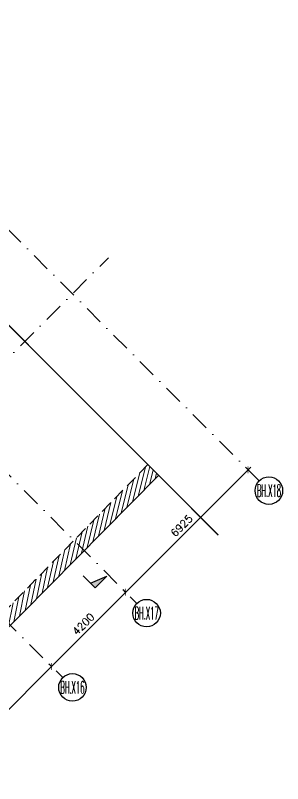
# Model space of a CAD drawing. Extents: x 660761725 to 1323371458, y 2734871439 to 5470067957.
# Drawn here: x 662095955 to 662106658, y 2735058757 to 2735089473 of the extents above; entities that cross this region are included whole.
import ezdxf
from ezdxf.enums import TextEntityAlignment as Align

# ---------------------------------------------------------------- set-up
doc = ezdxf.new("R2010")
doc.units = 0
for name, pattern in [('AXES', [1.95, 1.2, -0.25, 0.25, -0.25]), ('CENTER2', [28.575, 19.05, -3.175, 3.175, -3.175]), ('Hidden', [714.375, 476.25, -238.125]), ('sbp_axis_short', [10, 5, -2.5, 0, -2.5])]:
    doc.linetypes.add(name, pattern=pattern)
doc.layers.add('A-DETL', color=5, linetype='Continuous', lineweight=9, true_color=0x0000ff)
for name, color, linetype, lineweight in [('A-FLOR-PATT', 7, 'Continuous', 15), ('A-ROOF', 7, 'Continuous', 15), ('S-GRID', 7, 'Continuous', 9), ('S-GRID-IDEN', 7, 'Continuous', 13), ('S-MATCH LNE', 5, 'CENTER2', 40)]:
    doc.layers.add(name, color=color, linetype=linetype, lineweight=lineweight)
for name, color, linetype in [('S-AXIS', 20, 'AXES'), ('S-DIMO', 100, 'Continuous'), ('S-SCEL-INDT', 222, 'Continuous')]:
    doc.layers.add(name, color=color, linetype=linetype)
doc.styles.add('ROMANS', font='romans.shx')
doc.styles.add('ROMANT', font='romant')
doc.dimstyles.new('S-DIMO-100', dxfattribs={"dimscale": 100, "dimtxt": 3, "dimasz": 2, "dimexe": 1.5, "dimexo": 1.5, "dimgap": 1.5, "dimtad": 1, "dimdec": 0, "dimzin": 12, "dimdsep": 46, "dimtxsty": 'ROMANS', "dimblk": 'ARCHTICK', "dimcen": 0.09, "dimdle": 1.5, "dimclrd": 8, "dimclre": 8, "dimclrt": 4, "dimadec": 0, "dimazin": 3, "dimtfac": 1, "dimtdec": 0, "dimtix": 1, "dimtmove": 1, "dimatfit": 3, "dimfxl": 1, "dimtolj": 1, "dimtzin": 0, "dimarcsym": 0})

# ---------------------------------------------------------------- blocks, each defined once
blk = doc.blocks.new('_ARCHTICK')
at = {"color": 0, "linetype": 'ByBlock', "const_width": 0.15}
blk.add_lwpolyline([(-0.5, -0.5), (0.5, 0.5)], dxfattribs=at)
blk = doc.blocks.new('*D121')
at = {"layer": 'S-DIMO', "color": 8, "lineweight": -2, "transparency": 16777216}
for p, q in [((662698866, 2734567715), (662693757, 2734562607)), ((662698754, 2734567615), (662698654, 2734567715)), ((662693857, 2734562719), (662693757, 2734562819))]:
    blk.add_line(p, q, dxfattribs=at)
at = {"layer": 'S-DIMO', "color": 8, "lineweight": -2, "transparency": 16777216, "xscale": 200, "yscale": 200, "zscale": 200}
for p, rotation in [((662698760, 2734567609), 44.99999034024764), ((662693863, 2734562713), 224.9999903402476)]:
    blk.add_blockref('_ARCHTICK', p, dxfattribs=dict(at, rotation=rotation))
at = {"layer": 'S-DIMO', "color": 4, "transparency": 16777216, "insert": (662696100, 2734565373), "char_height": 300, "width": 199.54, "attachment_point": 5, "rotation": 45, "style": 'ROMANS'}
blk.add_mtext('\\A1;6925', dxfattribs=at)
blk = doc.blocks.new('*D122')
at = {"layer": 'S-DIMO', "color": 8, "lineweight": -2, "transparency": 16777216}
for p, q in [((662693969, 2734562819), (662690788, 2734559637)), ((662693857, 2734562719), (662693757, 2734562819)), ((662690888, 2734559749), (662690788, 2734559849))]:
    blk.add_line(p, q, dxfattribs=at)
at = {"layer": 'S-DIMO', "color": 8, "lineweight": -2, "transparency": 16777216, "xscale": 200, "yscale": 200, "zscale": 200}
for p, rotation in [((662693863, 2734562713), 44.99999034024764), ((662690894, 2734559743), 224.9999903402476)]:
    blk.add_blockref('_ARCHTICK', p, dxfattribs=dict(at, rotation=rotation))
at = {"layer": 'S-DIMO', "color": 4, "transparency": 16777216, "insert": (662692166, 2734561440), "char_height": 300, "width": 199.54, "attachment_point": 5, "rotation": 45, "style": 'ROMANS'}
blk.add_mtext('\\A1;4200', dxfattribs=at)
blk = doc.blocks.new('*D123')
at = {"layer": 'S-DIMO', "color": 8, "lineweight": -2, "transparency": 16777216}
for p, q in [((662691000, 2734559849), (662686881, 2734555730)), ((662690888, 2734559749), (662690788, 2734559849)), ((662686981, 2734555842), (662686881, 2734555942))]:
    blk.add_line(p, q, dxfattribs=at)
at = {"layer": 'S-DIMO', "color": 8, "lineweight": -2, "transparency": 16777216, "xscale": 200, "yscale": 200, "zscale": 200}
for p, rotation in [((662690894, 2734559743), 44.99999034024764), ((662686987, 2734555836), 224.9999903402476)]:
    blk.add_blockref('_ARCHTICK', p, dxfattribs=dict(at, rotation=rotation))
at = {"layer": 'S-DIMO', "color": 4, "transparency": 16777216, "insert": (662688728, 2734558002), "char_height": 300, "width": 199.54, "attachment_point": 5, "rotation": 45, "style": 'ROMANS'}
blk.add_mtext('\\A1;5525', dxfattribs=at)
blk = doc.blocks.new('*U1142')
at = {"layer": 'S-AXIS', "color": 3, "linetype": 'Continuous'}
blk.add_circle((0, 5.5), 5.5, dxfattribs=at)
at = {"layer": 'S-AXIS', "color": 3, "linetype": 'Continuous', "ltscale": 0.5, "style": 'ROMANT', "width": 0.4, "flags": 8}
blk.add_attdef('A', text='', height=5, dxfattribs=at).set_placement((0, 5.5), align=Align.MIDDLE_CENTER)
blk = doc.blocks.new('*U1141')
at = {"layer": 'S-SCEL-INDT'}
blk.add_line((0, -9.02), (0, 0), dxfattribs=at)
blk.add_lwpolyline([(0, -9.02), (0, -5.52), (8.75, -9.02), (0, -9.02)], dxfattribs=at)
blk.add_solid([(8.75, -9.02), (0, -9.02), (4.37, -7.27), (0, -5.52)], dxfattribs=at)
blk = doc.blocks.new('I am… Limitless.')
at = {"layer": 'S-SCEL-INDT', "xscale": 75.00000000000088, "yscale": 75.00000000000088, "zscale": 75.00000000000088, "rotation": 45.05050549450826}
blk.add_blockref('*U1141', (662404945, 2734563364), dxfattribs=at)
blk = doc.blocks.new('I am… Atomic.')
at = {"layer": 'A-FLOR-PATT', "transparency": 33554600}
h = blk.add_hatch(dxfattribs=at)
h.set_pattern_fill('ANSI31', color=8, scale=50, angle=30, style=0)
h.paths.add_polyline_path([(662379130, 2734572855), (662378841, 2734572644), (662379626, 2734571936), (662379915, 2734572146)])
h.paths.add_polyline_path([(662407967, 2734567386), (662407536, 2734567817), (662398987, 2734559064), (662393889, 2734562561), (662393686, 2734562337), (662399210, 2734558548)])
at = {"layer": 'A-DETL', "color": 8, "linetype": 'Hidden', "lineweight": 9, "flags": 128}
blk.add_lwpolyline([(662407536, 2734567817), (662398987, 2734559064)], dxfattribs=at)
at = {"layer": 'A-ROOF', "color": 8, "lineweight": 13}
blk.add_lwpolyline([(662399210, 2734558548), (662407967, 2734567386)], dxfattribs=at)
at = {"layer": 'S-MATCH LNE', "ltscale": 50, "const_width": 50}
blk.add_lwpolyline([(662392635, 2734582718), (662410358, 2734564996)], dxfattribs=at)
blk = doc.blocks.new('I am… All Range.')
at = {"layer": 'S-GRID', "color": 8, "linetype": 'sbp_axis_short', "lineweight": 13, "ltscale": 150}
for p, q in [((662699205.5, 2734567164), (662676662.1, 2734589707.4)), ((662671765.3, 2734584810.7), (662694307.7, 2734562268.3)), ((662668795.5, 2734581840.9), (662691337.9, 2734559298.5)), ((662627061.2, 2734509978.3), (662693164.7, 2734576081.8))]:
    blk.add_line(p, q, dxfattribs=at)
at = {"layer": 'S-GRID-IDEN', "color": 9}
ref = blk.add_blockref('*U1142', (662699594.4, 2734566225.1), dxfattribs=dict(at, xscale=100.0000000000075, yscale=100, zscale=100.0000000000028, rotation=359.9999999381469))
ref.add_attrib('A', 'BH.X18', dxfattribs={"layer": 'S-AXIS', "color": 3, "linetype": 'Continuous', "ltscale": 0.5, "height": 500, "rotation": 360, "style": 'ROMANT', "width": 0.4}).set_placement((662699594.4, 2734566775.1), align=Align.MIDDLE_CENTER)
ref = blk.add_blockref('*U1142', (662694696.6, 2734561329.4), dxfattribs=dict(at, xscale=100.0000000000075, yscale=100, zscale=100.0000000000028, rotation=359.9999999381469))
ref.add_attrib('A', 'BH.X17', dxfattribs={"layer": 'S-AXIS', "color": 3, "linetype": 'Continuous', "ltscale": 0.5, "height": 500, "rotation": 360, "style": 'ROMANT', "width": 0.4}).set_placement((662694696.6, 2734561879.4), align=Align.MIDDLE_CENTER)
ref = blk.add_blockref('*U1142', (662691726.8, 2734558359.6), dxfattribs=dict(at, xscale=100.0000000000075, yscale=100, zscale=100.0000000000028, rotation=359.9999999381469))
ref.add_attrib('A', 'BH.X16', dxfattribs={"layer": 'S-AXIS', "color": 3, "linetype": 'Continuous', "ltscale": 0.5, "height": 500, "rotation": 360, "style": 'ROMANT', "width": 0.4}).set_placement((662691726.8, 2734558909.6), align=Align.MIDDLE_CENTER)
at = {"layer": 'S-DIMO', "color": 3}
for base, p1, p2, picture, middle in [((662693863.4, 2734562712.6), (662698860.1, 2734567509.3), (662693963.4, 2734562612.6), '*D121', (662696099.6, 2734565373.1)), ((662690893.6, 2734559742.8), (662693963.4, 2734562612.6), (662690993.6, 2734559642.8), '*D122', (662692166.4, 2734561439.8)), ((662686986.8, 2734555836), (662690993.6, 2734559642.8), (662687086.8, 2734555736), '*D123', (662688728.1, 2734558001.5))]:
    dim = blk.add_linear_dim(base=base, p1=p1, p2=p2, angle=44.99999, dimstyle='S-DIMO-100', dxfattribs=at)
    dim.commit()
    dim.dimension.update_dxf_attribs({"geometry": picture, "text_midpoint": middle})

msp = doc.modelspace()

# ---------------------------------------------------------------- block references
at = {"layer": 'S-AXIS'}
for name, p in [('I am… All Range.', (-593486.18201661, 503695.42974043)), ('I am… Atomic.', (-306275.56248569, 503695.42974043)), ('I am… Limitless.', (-306275.56248569, 503695.42974043))]:
    msp.add_blockref(name, p, dxfattribs=at)

doc.saveas('drawing.dxf')
